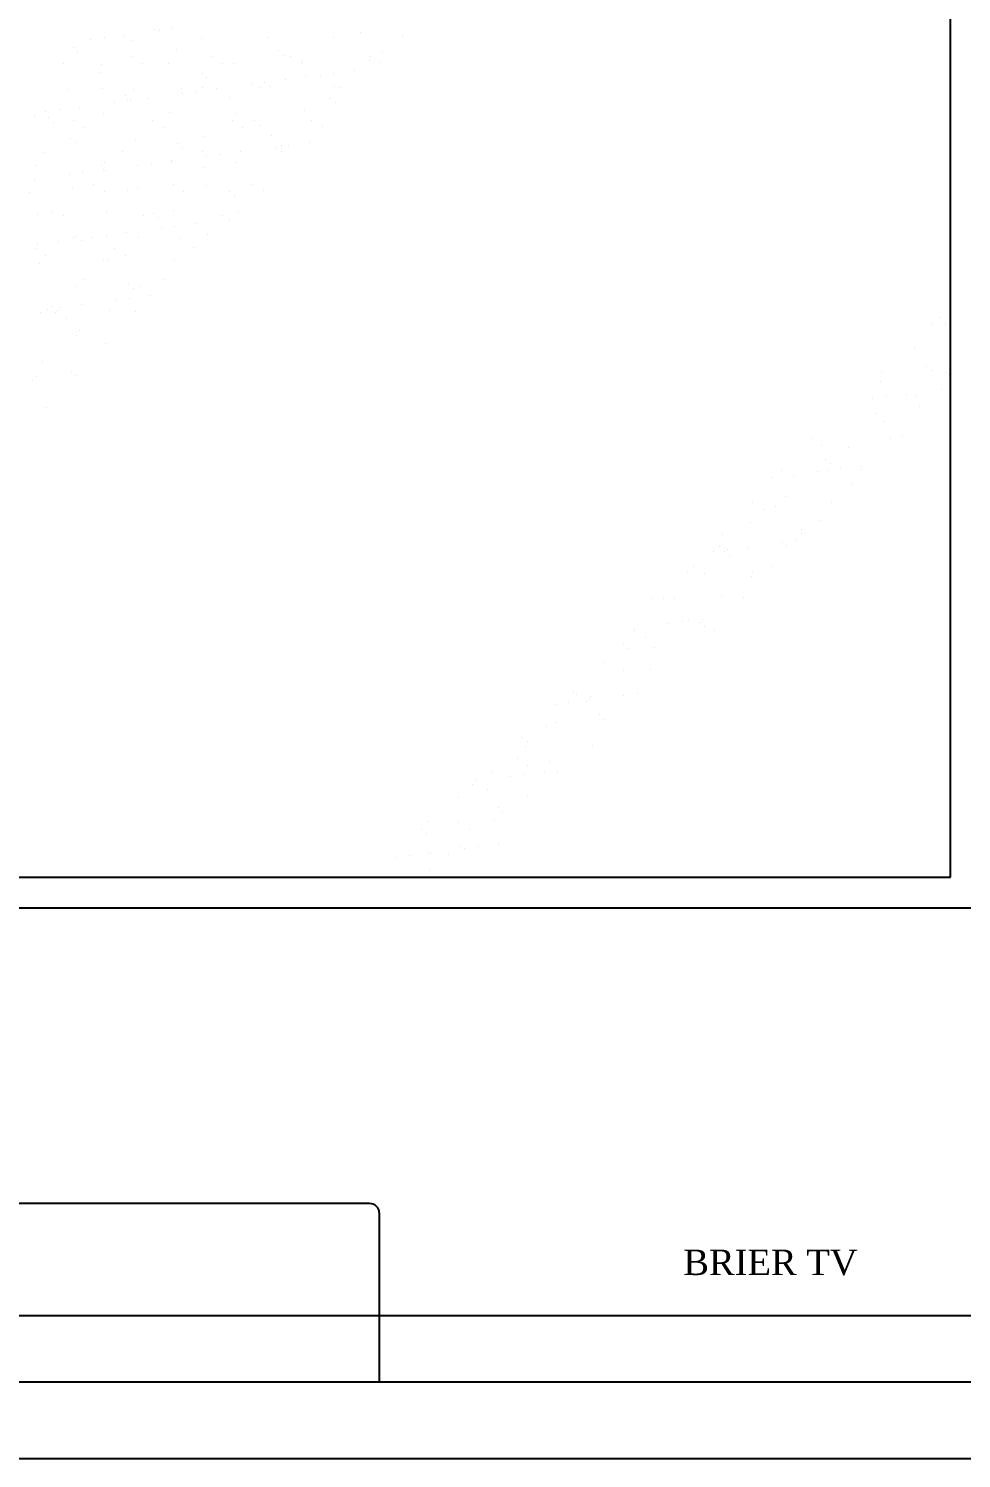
# Model space of a CAD drawing. Header units: inches. Extents: x 11.8 to 54.3, y 10.8 to 35.6.
# Drawn here: x 38.3759 to 38.5589, y 28.9983 to 29.2788 of the extents above; entities that cross this region are included whole.
import ezdxf
from ezdxf.enums import TextEntityAlignment as Align

# ---------------------------------------------------------------- set-up
doc = ezdxf.new("R2010")
doc.units = ezdxf.units.IN
doc.header["$MEASUREMENT"] = 0
doc.layers.add('02', color=2, linetype='Continuous')
doc.layers.add('1', color=1, linetype='Continuous')
doc.styles.add('STYLE5', font='dutchi.ttf')

msp = doc.modelspace()

# ---------------------------------------------------------------- linework, layer by layer
at = {"layer": '02'}
for p, q in [((38.5567, 29.11234), (38.5567, 29.49534)), ((38.40057, 29.27862), (38.40057, 29.27862)), ((38.40152, 29.27842), (38.40152, 29.27842)), ((38.40413, 29.27876), (38.40413, 29.27876)), ((38.44088, 29.278), (38.44088, 29.278)), ((38.38806, 29.27665), (38.38806, 29.27665)), ((38.39067, 29.27699), (38.39067, 29.27699)), ((38.39473, 29.27752), (38.39473, 29.27752)), ((38.39622, 29.27639), (38.39622, 29.27639)), ((38.40972, 29.27688), (38.40972, 29.27688)), ((38.42281, 29.27705), (38.42281, 29.27705)), ((38.4356, 29.27699), (38.4356, 29.27699)), ((38.44911, 29.27747), (38.44911, 29.27747)), ((38.38462, 29.27507), (38.38462, 29.27507)), ((38.38554, 29.27423), (38.38554, 29.27423)), ((38.39615, 29.27333), (38.39615, 29.27333)), ((38.40492, 29.27463), (38.40492, 29.27463)), ((38.41172, 29.27336), (38.41172, 29.27336)), ((38.42493, 29.27446), (38.42493, 29.27446)), ((38.42585, 29.27362), (38.42585, 29.27362)), ((38.4273, 29.27338), (38.4273, 29.27338)), ((38.42957, 29.27236), (38.42957, 29.27236)), ((38.44266, 29.27253), (38.44266, 29.27253)), ((38.44287, 29.27341), (38.44287, 29.27341)), ((38.44523, 29.27402), (38.44523, 29.27402)), ((38.38269, 29.27196), (38.38269, 29.27196)), ((38.38989, 29.27024), (38.38989, 29.27024)), ((38.39019, 29.27177), (38.39019, 29.27177)), ((38.39826, 29.27198), (38.39826, 29.27198)), ((38.40328, 29.27193), (38.40328, 29.27193)), ((38.4099, 29.27007), (38.4099, 29.27007)), ((38.41383, 29.27201), (38.41383, 29.27201)), ((38.41607, 29.27187), (38.41607, 29.27187)), ((38.4294, 29.27204), (38.4294, 29.27204)), ((38.4302, 29.26963), (38.4302, 29.26963)), ((38.43305, 29.26962), (38.43305, 29.26962)), ((38.43565, 29.26996), (38.43565, 29.26996)), ((38.43972, 29.2705), (38.43972, 29.2705)), ((38.44497, 29.27207), (38.44497, 29.27207)), ((38.38374, 29.26682), (38.38374, 29.26682)), ((38.39028, 29.26712), (38.39028, 29.26712)), ((38.39653, 29.26676), (38.39653, 29.26676)), ((38.40585, 29.26715), (38.40585, 29.26715)), ((38.41004, 29.26725), (38.41004, 29.26725)), ((38.41082, 29.26923), (38.41082, 29.26923)), ((38.4128, 29.26696), (38.4128, 29.26696)), ((38.41959, 29.26785), (38.41959, 29.26785)), ((38.42142, 29.26718), (38.42142, 29.26718)), ((38.42219, 29.26819), (38.42219, 29.26819)), ((38.42313, 29.26741), (38.42313, 29.26741)), ((38.42626, 29.26873), (38.42626, 29.26873)), ((38.43592, 29.26735), (38.43592, 29.26735)), ((38.43699, 29.2672), (38.43699, 29.2672)), ((38.39267, 29.26431), (38.39267, 29.26431)), ((38.39486, 29.26568), (38.39486, 29.26568)), ((38.39528, 29.26465), (38.39528, 29.26465)), ((38.39579, 29.26484), (38.39579, 29.26484)), ((38.39934, 29.26518), (38.39934, 29.26518)), ((38.40613, 29.26608), (38.40613, 29.26608)), ((38.40874, 29.26642), (38.40874, 29.26642)), ((38.41517, 29.26524), (38.41517, 29.26524)), ((38.43517, 29.26507), (38.43517, 29.26507)), ((38.4361, 29.26422), (38.4361, 29.26422)), ((38.377, 29.26165), (38.377, 29.26165)), ((38.37922, 29.26253), (38.37922, 29.26253)), ((38.37983, 29.26129), (38.37983, 29.26129)), ((38.38182, 29.26288), (38.38182, 29.26288)), ((38.38588, 29.26341), (38.38588, 29.26341)), ((38.3905, 29.26213), (38.3905, 29.26213)), ((38.40359, 29.2623), (38.40359, 29.2623)), ((38.41638, 29.26224), (38.41638, 29.26224)), ((38.42989, 29.26272), (38.42989, 29.26272)), ((38.38076, 29.26045), (38.38076, 29.26045)), ((38.38462, 29.26078), (38.38462, 29.26078)), ((38.38673, 29.25943), (38.38673, 29.25943)), ((38.40014, 29.26085), (38.40014, 29.26085)), ((38.40019, 29.26081), (38.40019, 29.26081)), ((38.4023, 29.25946), (38.4023, 29.25946)), ((38.41576, 29.26083), (38.41576, 29.26083)), ((38.41787, 29.25949), (38.41787, 29.25949)), ((38.42014, 29.26068), (38.42014, 29.26068)), ((38.42107, 29.25984), (38.42107, 29.25984)), ((38.43133, 29.26086), (38.43133, 29.26086)), ((38.43344, 29.25952), (38.43344, 29.25952)), ((38.38406, 29.25719), (38.38406, 29.25719)), ((38.38511, 29.25646), (38.38511, 29.25646)), ((38.39685, 29.25712), (38.39685, 29.25712)), ((38.40511, 29.25629), (38.40511, 29.25629)), ((38.41035, 29.25761), (38.41035, 29.25761)), ((38.42344, 29.25778), (38.42344, 29.25778)), ((38.4242, 29.25551), (38.4242, 29.25551)), ((38.42541, 29.25585), (38.42541, 29.25585)), ((38.4268, 29.25585), (38.4268, 29.25585)), ((38.43087, 29.25639), (38.43087, 29.25639)), ((38.37875, 29.25457), (38.37875, 29.25457)), ((38.39432, 29.2546), (38.39432, 29.2546)), ((38.40395, 29.25285), (38.40395, 29.25285)), ((38.40603, 29.25545), (38.40603, 29.25545)), ((38.40989, 29.25463), (38.40989, 29.25463)), ((38.41074, 29.25374), (38.41074, 29.25374)), ((38.41335, 29.25408), (38.41335, 29.25408)), ((38.41741, 29.25462), (38.41741, 29.25462)), ((38.42546, 29.25466), (38.42546, 29.25466)), ((38.37731, 29.25201), (38.37731, 29.25201)), ((38.38383, 29.2502), (38.38383, 29.2502)), ((38.38643, 29.25054), (38.38643, 29.25054)), ((38.39008, 29.2519), (38.39008, 29.2519)), ((38.39049, 29.25107), (38.39049, 29.25107)), ((38.39082, 29.2525), (38.39082, 29.2525)), ((38.391, 29.25106), (38.391, 29.25106)), ((38.39728, 29.25197), (38.39728, 29.25197)), ((38.39989, 29.25231), (38.39989, 29.25231)), ((38.40391, 29.25267), (38.40391, 29.25267)), ((38.41038, 29.25146), (38.41038, 29.25146)), ((38.4167, 29.2526), (38.4167, 29.2526)), ((38.37703, 29.2493), (38.37703, 29.2493)), ((38.38437, 29.24755), (38.38437, 29.24755)), ((38.38866, 29.24826), (38.38866, 29.24826)), ((38.39716, 29.24749), (38.39716, 29.24749)), ((38.40423, 29.24829), (38.40423, 29.24829)), ((38.41067, 29.24798), (38.41067, 29.24798)), ((38.4198, 29.24831), (38.4198, 29.24831)), ((38.37597, 29.24667), (38.37597, 29.24667)), ((38.39077, 29.24691), (38.39077, 29.24691)), ((38.39535, 29.24707), (38.39535, 29.24707)), ((38.40634, 29.24694), (38.40634, 29.24694)), ((38.41536, 29.2469), (38.41536, 29.2469)), ((38.41628, 29.24606), (38.41628, 29.24606)), ((38.42191, 29.24697), (38.42191, 29.24697)), ((38.37763, 29.24238), (38.37763, 29.24238)), ((38.38032, 29.24268), (38.38032, 29.24268)), ((38.38279, 29.24205), (38.38279, 29.24205)), ((38.39113, 29.24286), (38.39113, 29.24286)), ((38.39836, 29.24208), (38.39836, 29.24208)), ((38.40033, 29.24251), (38.40033, 29.24251)), ((38.40125, 29.24167), (38.40125, 29.24167)), ((38.40422, 29.24303), (38.40422, 29.24303)), ((38.41393, 29.24211), (38.41393, 29.24211)), ((38.41701, 29.24297), (38.41701, 29.24297)), ((38.3951, 29.23873), (38.3951, 29.23873)), ((38.40189, 29.23963), (38.40189, 29.23963)), ((38.4045, 29.23997), (38.4045, 29.23997)), ((38.40856, 29.24051), (38.40856, 29.24051)), ((38.41535, 29.2414), (38.41535, 29.2414)), ((38.37758, 29.23643), (38.37758, 29.23643)), ((38.38164, 29.23696), (38.38164, 29.23696)), ((38.38469, 29.23792), (38.38469, 29.23792)), ((38.3853, 29.23812), (38.3853, 29.23812)), ((38.38622, 29.23728), (38.38622, 29.23728)), ((38.38844, 29.23786), (38.38844, 29.23786)), ((38.39104, 29.2382), (38.39104, 29.2382)), ((38.39748, 29.23786), (38.39748, 29.23786)), ((38.4056, 29.23768), (38.4056, 29.23768)), ((38.41098, 29.23834), (38.41098, 29.23834)), ((38.37713, 29.23571), (38.37713, 29.23571)), ((38.37924, 29.23437), (38.37924, 29.23437)), ((38.39057, 29.23329), (38.39057, 29.23329)), ((38.39145, 29.23323), (38.39145, 29.23323)), ((38.3927, 29.23574), (38.3927, 29.23574)), ((38.39481, 29.23439), (38.39481, 29.23439)), ((38.40454, 29.2334), (38.40454, 29.2334)), ((38.40827, 29.23577), (38.40827, 29.23577)), ((38.37794, 29.23274), (38.37794, 29.23274)), ((38.385, 29.22828), (38.385, 29.22828)), ((38.38683, 29.22953), (38.38683, 29.22953)), ((38.39555, 29.22873), (38.39555, 29.22873)), ((38.39647, 29.22789), (38.39647, 29.22789)), ((38.39779, 29.22822), (38.39779, 29.22822)), ((38.4024, 29.22956), (38.4024, 29.22956)), ((38.39305, 29.22552), (38.39305, 29.22552)), ((38.39565, 29.22586), (38.39565, 29.22586)), ((38.39971, 29.2264), (38.39971, 29.2264)), ((38.37826, 29.22311), (38.37826, 29.22311)), ((38.37959, 29.22375), (38.37959, 29.22375)), ((38.38052, 29.22435), (38.38052, 29.22435)), ((38.38117, 29.22319), (38.38117, 29.22319)), ((38.38144, 29.2235), (38.38144, 29.2235)), ((38.38219, 29.22409), (38.38219, 29.22409)), ((38.38625, 29.22462), (38.38625, 29.22462)), ((38.39176, 29.2236), (38.39176, 29.2236)), ((38.39674, 29.22322), (38.39674, 29.22322)), ((38.55455, 29.22216), (38.55455, 29.22216)), ((38.38327, 29.22184), (38.38327, 29.22184)), ((38.38579, 29.21952), (38.38579, 29.21952)), ((38.55292, 29.22067), (38.55292, 29.22067)), ((38.55564, 29.22096), (38.55564, 29.22096)), ((38.38532, 29.21865), (38.38532, 29.21865)), ((38.39086, 29.21701), (38.39086, 29.21701)), ((38.54961, 29.21633), (38.54961, 29.21633)), ((38.37857, 29.21348), (38.37857, 29.21348)), ((38.3842, 29.21141), (38.3842, 29.21141)), ((38.3852, 29.21067), (38.3852, 29.21067)), ((38.54316, 29.21138), (38.54316, 29.21138)), ((38.552, 29.2125), (38.552, 29.2125)), ((38.55292, 29.21165), (38.55292, 29.21165)), ((38.55595, 29.21132), (38.55595, 29.21132)), ((38.55648, 29.21098), (38.55648, 29.21098)), ((38.37666, 29.20972), (38.37666, 29.20972)), ((38.3774, 29.21051), (38.3774, 29.21051)), ((38.54302, 29.20961), (38.54302, 29.20961)), ((38.55492, 29.20799), (38.55492, 29.20799)), ((38.54146, 29.20622), (38.54146, 29.20622)), ((38.54407, 29.20656), (38.54407, 29.20656)), ((38.54813, 29.2071), (38.54813, 29.2071)), ((38.54993, 29.2067), (38.54993, 29.2067)), ((38.37933, 29.20446), (38.37933, 29.20446)), ((38.54224, 29.20328), (38.54224, 29.20328)), ((38.55061, 29.20477), (38.55061, 29.20477)), ((38.54348, 29.20175), (38.54348, 29.20175)), ((38.52938, 29.1984), (38.52938, 29.1984)), ((38.53149, 29.19706), (38.53149, 29.19706)), ((38.54495, 29.19843), (38.54495, 29.19843)), ((38.54722, 29.19872), (38.54722, 29.19872)), ((38.53219, 29.19433), (38.53219, 29.19433)), ((38.53674, 29.19658), (38.53674, 29.19658)), ((38.52351, 29.19219), (38.52351, 29.19219)), ((38.52582, 29.19122), (38.52582, 29.19122)), ((38.53071, 29.19195), (38.53071, 29.19195)), ((38.53261, 29.19211), (38.53261, 29.19211)), ((38.53311, 29.19349), (38.53311, 29.19349)), ((38.53522, 29.19245), (38.53522, 29.19245)), ((38.53908, 29.19222), (38.53908, 29.19222)), ((38.53928, 29.19299), (38.53928, 29.19299)), ((38.52176, 29.19068), (38.52176, 29.19068)), ((38.53746, 29.1895), (38.53746, 29.1895)), ((38.51785, 29.18585), (38.51785, 29.18585)), ((38.52426, 29.187), (38.52426, 29.187)), ((38.53342, 29.18588), (38.53342, 29.18588)), ((38.51995, 29.18451), (38.51995, 29.18451)), ((38.52243, 29.18511), (38.52243, 29.18511)), ((38.51752, 29.18183), (38.51752, 29.18183)), ((38.52741, 29.18055), (38.52741, 29.18055)), ((38.53102, 29.18231), (38.53102, 29.18231)), ((38.51149, 29.1772), (38.51149, 29.1772)), ((38.51197, 29.17965), (38.51197, 29.17965)), ((38.51697, 29.1771), (38.51697, 29.1771)), ((38.52377, 29.178), (38.52377, 29.178)), ((38.52457, 29.17737), (38.52457, 29.17737)), ((38.52637, 29.17834), (38.52637, 29.17834)), ((38.52754, 29.17967), (38.52754, 29.17967)), ((38.52833, 29.17971), (38.52833, 29.17971)), ((38.51031, 29.17623), (38.51031, 29.17623)), ((38.51238, 29.17616), (38.51238, 29.17616)), ((38.51291, 29.17657), (38.51291, 29.17657)), ((38.5133, 29.17532), (38.5133, 29.17532)), ((38.50504, 29.17226), (38.50504, 29.17226)), ((38.50631, 29.1733), (38.50631, 29.1733)), ((38.50842, 29.17196), (38.50842, 29.17196)), ((38.51783, 29.17219), (38.51783, 29.17219)), ((38.52188, 29.17333), (38.52188, 29.17333)), ((38.51765, 29.17133), (38.51765, 29.17133)), ((38.4983, 29.16708), (38.4983, 29.16708)), ((38.50044, 29.1671), (38.50044, 29.1671)), ((38.50262, 29.16695), (38.50262, 29.16695)), ((38.5118, 29.16757), (38.5118, 29.16757)), ((38.51601, 29.16713), (38.51601, 29.16713)), ((38.50813, 29.16299), (38.50813, 29.16299)), ((38.49467, 29.16122), (38.49467, 29.16122)), ((38.49478, 29.16076), (38.49478, 29.16076)), ((38.50146, 29.16212), (38.50146, 29.16212)), ((38.50406, 29.16246), (38.50406, 29.16246)), ((38.50536, 29.16262), (38.50536, 29.16262)), ((38.50759, 29.16239), (38.50759, 29.16239)), ((38.50852, 29.16154), (38.50852, 29.16154)), ((38.51035, 29.16078), (38.51035, 29.16078)), ((38.49256, 29.158), (38.49256, 29.158)), ((38.49689, 29.15941), (38.49689, 29.15941)), ((38.49861, 29.15745), (38.49861, 29.15745)), ((38.48891, 29.15455), (38.48891, 29.15455)), ((38.49349, 29.15715), (38.49349, 29.15715)), ((38.49258, 29.15282), (38.49258, 29.15282)), ((38.49784, 29.15317), (38.49784, 29.15317)), ((38.47915, 29.14623), (38.47915, 29.14623)), ((38.48175, 29.14658), (38.48175, 29.14658)), ((38.4828, 29.14878), (38.4828, 29.14878)), ((38.48325, 29.14821), (38.48325, 29.14821)), ((38.48536, 29.14686), (38.48536, 29.14686)), ((38.48582, 29.14711), (38.48582, 29.14711)), ((38.48614, 29.14787), (38.48614, 29.14787)), ((38.49261, 29.14801), (38.49261, 29.14801)), ((38.49521, 29.14835), (38.49521, 29.14835)), ((38.48778, 29.14422), (38.48778, 29.14422)), ((38.4887, 29.14337), (38.4887, 29.14337)), ((38.47738, 29.142), (38.47738, 29.142)), ((38.47939, 29.1427), (38.47939, 29.1427)), ((38.47275, 29.13983), (38.47275, 29.13983)), ((38.47336, 29.13807), (38.47336, 29.13807)), ((38.47367, 29.13898), (38.47367, 29.13898)), ((38.48645, 29.13824), (38.48645, 29.13824)), ((38.47172, 29.13566), (38.47172, 29.13566)), ((38.47802, 29.135), (38.47802, 29.135)), ((38.46692, 29.13313), (38.46692, 29.13313)), ((38.4703, 29.13212), (38.4703, 29.13212)), ((38.4729, 29.13247), (38.4729, 29.13247)), ((38.47382, 29.13431), (38.47382, 29.13431)), ((38.47697, 29.133), (38.47697, 29.133)), ((38.47971, 29.13307), (38.47971, 29.13307)), ((38.46299, 29.13061), (38.46299, 29.13061)), ((38.46351, 29.13123), (38.46351, 29.13123)), ((38.46584, 29.12945), (38.46584, 29.12945)), ((38.46017, 29.12795), (38.46017, 29.12795)), ((38.47368, 29.12844), (38.47368, 29.12844)), ((38.46797, 29.12605), (38.46797, 29.12605)), ((38.46889, 29.12521), (38.46889, 29.12521)), ((38.45294, 29.12166), (38.45294, 29.12166)), ((38.45415, 29.12333), (38.45415, 29.12333)), ((38.46018, 29.12311), (38.46018, 29.12311)), ((38.46229, 29.12177), (38.46229, 29.12177)), ((38.46723, 29.12349), (38.46723, 29.12349)), ((38.45386, 29.12082), (38.45386, 29.12082)), ((38.46049, 29.11832), (38.46049, 29.11832)), ((38.46406, 29.11835), (38.46406, 29.11835)), ((38.46812, 29.11889), (38.46812, 29.11889)), ((38.44799, 29.11624), (38.44799, 29.11624)), ((38.4506, 29.11658), (38.4506, 29.11658)), ((38.45431, 29.1169), (38.45431, 29.1169)), ((38.45466, 29.11712), (38.45466, 29.11712)), ((38.45821, 29.11683), (38.45821, 29.11683)), ((38.46145, 29.11801), (38.46145, 29.11801)), ((38.45446, 29.11369), (38.45446, 29.11369)), ((37.8927, 29.11234), (38.5567, 29.11234)), ((38.44318, 29.11244), (38.44318, 29.11244)), ((37.8867, 29.10634), (38.5627, 29.10634)), ((38.4427, 29.04834), (38.0067, 29.04834)), ((38.4447, 29.01334), (38.4447, 29.04634)), ((37.8767, 29.02634), (38.5727, 29.02634)), ((37.7777, 29.01334), (38.6717, 29.01334)), ((37.8567, 28.99834), (38.5927, 28.99834))]:
    msp.add_line(p, q, dxfattribs=at)
msp.add_arc((38.4427, 29.04634), 0.002, 0, 90, dxfattribs=at)
at = {"layer": '1'}
msp.add_line((33.61524, 28.99834), (53.94144, 28.99834), dxfattribs=at)

# ---------------------------------------------------------------- texts
at = {"layer": '02', "style": 'STYLE5'}
msp.add_text('BRIER TV', height=0.005, dxfattribs=at).set_placement((38.52139, 29.03429), align=Align.CENTER)

doc.saveas('drawing.dxf')
